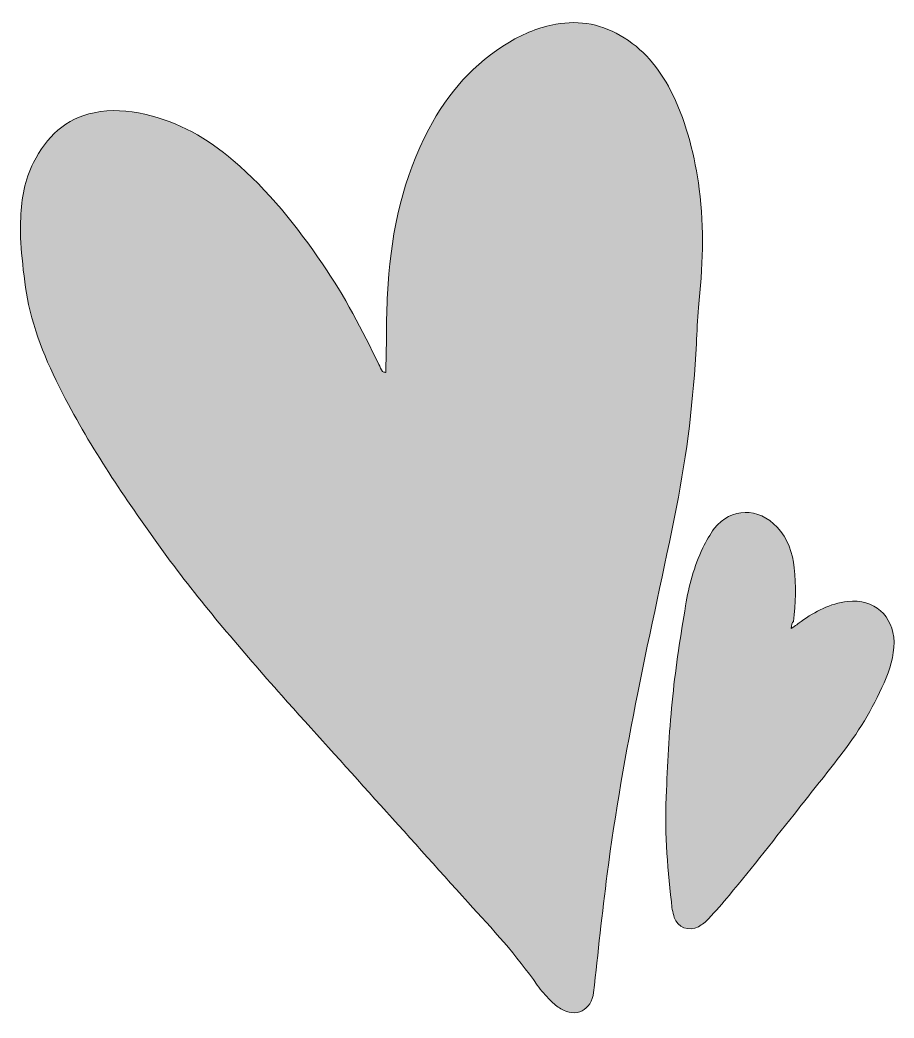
# Model space of a CAD drawing. Header units: inches. Extents: x 0.75 to 5.26, y 1 to 5.
# Drawn here: x 2.024 to 3.725, y 3.058 to 5.001 of the extents above; entities that cross this region are included whole.
import ezdxf

# ---------------------------------------------------------------- set-up
doc = ezdxf.new("R2010")
doc.units = ezdxf.units.IN
doc.header["$MEASUREMENT"] = 0
doc.layers.add('Calque 1', color=7, linetype='Continuous')

# ---------------------------------------------------------------- blocks, each defined once
blk = doc.blocks.new('block 3')
at = {"layer": 'Calque 1', "true_color": 0xa81922}
h = blk.add_hatch(color=24, dxfattribs=at)
h.dxf.hatch_style = 2
edge = h.paths.add_edge_path()
edge.add_spline(control_points=[(2.7361, 4.3153), (2.7361, 4.3208), (2.7361, 4.3264), (2.7361, 4.3306), (2.7375, 4.3833), (2.7361, 4.4361), (2.7403, 4.4875), (2.7472, 4.5931), (2.7694, 4.6944), (2.8194, 4.7889), (2.8569, 4.8597), (2.9069, 4.9167), (2.9764, 4.9583), (3.0042, 4.975), (3.0347, 4.9875), (3.0667, 4.9931), (3.1139, 5.0014), (3.1583, 4.9931), (3.2, 4.9667), (3.2431, 4.9389), (3.2722, 4.9014), (3.2944, 4.8556), (3.3222, 4.7972), (3.3375, 4.7361), (3.3458, 4.6722), (3.3556, 4.5944), (3.3528, 4.5181), (3.3444, 4.4417), (3.3417, 4.4181), (3.3417, 4.3944), (3.3403, 4.3708), (3.3347, 4.2639), (3.3222, 4.1569), (3.3014, 4.0528), (3.2778, 3.9319), (3.25, 3.8125), (3.2264, 3.6917), (3.2028, 3.575), (3.1819, 3.4569), (3.1667, 3.3389), (3.1569, 3.2625), (3.1486, 3.1847), (3.1403, 3.1083), (3.1361, 3.0736), (3.1056, 3.0583), (3.0764, 3.0764), (3.0694, 3.0806), (3.0625, 3.0861), (3.0556, 3.0931), (3.0472, 3.1028), (3.0375, 3.1111), (3.0306, 3.1222), (2.9903, 3.1806), (2.9431, 3.2319), (2.8958, 3.2833), (2.775, 3.4181), (2.6542, 3.5514), (2.5333, 3.6861), (2.4556, 3.7736), (2.3792, 3.8625), (2.3097, 3.9569), (2.2403, 4.0528), (2.1736, 4.1486), (2.1181, 4.2528), (2.0847, 4.3153), (2.0556, 4.3778), (2.0403, 4.4472), (2.0347, 4.4764), (2.0306, 4.5069), (2.0278, 4.5375), (2.025, 4.5639), (2.0236, 4.5903), (2.025, 4.6167), (2.0264, 4.6542), (2.0333, 4.6903), (2.05, 4.7236), (2.075, 4.7736), (2.1125, 4.8097), (2.1681, 4.8208), (2.2014, 4.8278), (2.2333, 4.825), (2.2667, 4.8181), (2.3319, 4.8028), (2.3889, 4.7708), (2.4389, 4.7278), (2.5069, 4.6694), (2.5625, 4.6), (2.6125, 4.5264), (2.6556, 4.4639), (2.6903, 4.3972), (2.7222, 4.3306), (2.725, 4.3264), (2.7264, 4.3208), (2.7292, 4.3167), (2.7333, 4.3153), (2.7347, 4.3153), (2.7361, 4.3153)], knot_values=[0, 0, 0, 0, 1, 1, 1, 2, 2, 2, 3, 3, 3, 4, 4, 4, 5, 5, 5, 6, 6, 6, 7, 7, 7, 8, 8, 8, 9, 9, 9, 10, 10, 10, 11, 11, 11, 12, 12, 12, 13, 13, 13, 14, 14, 14, 15, 15, 15, 16, 16, 16, 17, 17, 17, 18, 18, 18, 19, 19, 19, 20, 20, 20, 21, 21, 21, 22, 22, 22, 23, 23, 23, 24, 24, 24, 25, 25, 25, 26, 26, 26, 27, 27, 27, 28, 28, 28, 29, 29, 29, 30, 30, 30, 31, 31, 31, 32, 32, 32, 32], degree=3, periodic=1)
h = blk.add_hatch(color=24, dxfattribs=at)
h.dxf.hatch_style = 2
edge = h.paths.add_edge_path()
edge.add_spline(control_points=[(3.525, 3.8167), (3.5333, 3.8222), (3.5389, 3.8264), (3.5444, 3.8306), (3.5722, 3.85), (3.6, 3.8653), (3.6347, 3.8694), (3.6861, 3.875), (3.7236, 3.8417), (3.725, 3.7903), (3.725, 3.7625), (3.7167, 3.7361), (3.7056, 3.7111), (3.6833, 3.6597), (3.6542, 3.6125), (3.6194, 3.5681), (3.5931, 3.5333), (3.5653, 3.5), (3.5389, 3.4653), (3.4944, 3.4097), (3.45, 3.3528), (3.4042, 3.2972), (3.3917, 3.2819), (3.3778, 3.2667), (3.3639, 3.2514), (3.3583, 3.2458), (3.3514, 3.2403), (3.3444, 3.2361), (3.325, 3.2264), (3.3042, 3.2347), (3.2972, 3.2542), (3.2944, 3.2639), (3.2917, 3.275), (3.2917, 3.2847), (3.2833, 3.3569), (3.2778, 3.4292), (3.2819, 3.5014), (3.2847, 3.5625), (3.2875, 3.6236), (3.2944, 3.6847), (3.3, 3.7444), (3.3097, 3.8028), (3.3194, 3.8611), (3.325, 3.9), (3.3361, 3.9375), (3.3528, 3.9736), (3.3597, 3.9875), (3.3667, 4), (3.375, 4.0111), (3.4083, 4.0528), (3.4611, 4.0528), (3.4972, 4.0139), (3.5181, 3.9917), (3.5278, 3.9639), (3.5306, 3.9347), (3.5347, 3.9), (3.5333, 3.8653), (3.5292, 3.8306), (3.5264, 3.8278), (3.525, 3.8236), (3.525, 3.8167)], knot_values=[0, 0, 0, 0, 1, 1, 1, 2, 2, 2, 3, 3, 3, 4, 4, 4, 5, 5, 5, 6, 6, 6, 7, 7, 7, 8, 8, 8, 9, 9, 9, 10, 10, 10, 11, 11, 11, 12, 12, 12, 13, 13, 13, 14, 14, 14, 15, 15, 15, 16, 16, 16, 17, 17, 17, 18, 18, 18, 19, 19, 19, 20, 20, 20, 20], degree=3, periodic=1)
at = {"layer": 'Calque 1', "lineweight": 0}
for points, knots in [([(2.7361, 4.3153), (2.7361, 4.3208), (2.7361, 4.3264), (2.7361, 4.3306), (2.7375, 4.3833), (2.7361, 4.4361), (2.7403, 4.4875), (2.7472, 4.5931), (2.7694, 4.6944), (2.8194, 4.7889), (2.8569, 4.8597), (2.9069, 4.9167), (2.9764, 4.9583), (3.0042, 4.975), (3.0347, 4.9875), (3.0667, 4.9931), (3.1139, 5.0014), (3.1583, 4.9931), (3.2, 4.9667), (3.2431, 4.9389), (3.2722, 4.9014), (3.2944, 4.8556), (3.3222, 4.7972), (3.3375, 4.7361), (3.3458, 4.6722), (3.3556, 4.5944), (3.3528, 4.5181), (3.3444, 4.4417), (3.3417, 4.4181), (3.3417, 4.3944), (3.3403, 4.3708), (3.3347, 4.2639), (3.3222, 4.1569), (3.3014, 4.0528), (3.2778, 3.9319), (3.25, 3.8125), (3.2264, 3.6917), (3.2028, 3.575), (3.1819, 3.4569), (3.1667, 3.3389), (3.1569, 3.2625), (3.1486, 3.1847), (3.1403, 3.1083), (3.1361, 3.0736), (3.1056, 3.0583), (3.0764, 3.0764), (3.0694, 3.0806), (3.0625, 3.0861), (3.0556, 3.0931), (3.0472, 3.1028), (3.0375, 3.1111), (3.0306, 3.1222), (2.9903, 3.1806), (2.9431, 3.2319), (2.8958, 3.2833), (2.775, 3.4181), (2.6542, 3.5514), (2.5333, 3.6861), (2.4556, 3.7736), (2.3792, 3.8625), (2.3097, 3.9569), (2.2403, 4.0528), (2.1736, 4.1486), (2.1181, 4.2528), (2.0847, 4.3153), (2.0556, 4.3778), (2.0403, 4.4472), (2.0347, 4.4764), (2.0306, 4.5069), (2.0278, 4.5375), (2.025, 4.5639), (2.0236, 4.5903), (2.025, 4.6167), (2.0264, 4.6542), (2.0333, 4.6903), (2.05, 4.7236), (2.075, 4.7736), (2.1125, 4.8097), (2.1681, 4.8208), (2.2014, 4.8278), (2.2333, 4.825), (2.2667, 4.8181), (2.3319, 4.8028), (2.3889, 4.7708), (2.4389, 4.7278), (2.5069, 4.6694), (2.5625, 4.6), (2.6125, 4.5264), (2.6556, 4.4639), (2.6903, 4.3972), (2.7222, 4.3306), (2.725, 4.3264), (2.7264, 4.3208), (2.7292, 4.3167), (2.7333, 4.3153), (2.7347, 4.3153), (2.7361, 4.3153)], [0, 0, 0, 0, 1, 1, 1, 2, 2, 2, 3, 3, 3, 4, 4, 4, 5, 5, 5, 6, 6, 6, 7, 7, 7, 8, 8, 8, 9, 9, 9, 10, 10, 10, 11, 11, 11, 12, 12, 12, 13, 13, 13, 14, 14, 14, 15, 15, 15, 16, 16, 16, 17, 17, 17, 18, 18, 18, 19, 19, 19, 20, 20, 20, 21, 21, 21, 22, 22, 22, 23, 23, 23, 24, 24, 24, 25, 25, 25, 26, 26, 26, 27, 27, 27, 28, 28, 28, 29, 29, 29, 30, 30, 30, 31, 31, 31, 32, 32, 32, 32]), ([(3.525, 3.8167), (3.5333, 3.8222), (3.5389, 3.8264), (3.5444, 3.8306), (3.5722, 3.85), (3.6, 3.8653), (3.6347, 3.8694), (3.6861, 3.875), (3.7236, 3.8417), (3.725, 3.7903), (3.725, 3.7625), (3.7167, 3.7361), (3.7056, 3.7111), (3.6833, 3.6597), (3.6542, 3.6125), (3.6194, 3.5681), (3.5931, 3.5333), (3.5653, 3.5), (3.5389, 3.4653), (3.4944, 3.4097), (3.45, 3.3528), (3.4042, 3.2972), (3.3917, 3.2819), (3.3778, 3.2667), (3.3639, 3.2514), (3.3583, 3.2458), (3.3514, 3.2403), (3.3444, 3.2361), (3.325, 3.2264), (3.3042, 3.2347), (3.2972, 3.2542), (3.2944, 3.2639), (3.2917, 3.275), (3.2917, 3.2847), (3.2833, 3.3569), (3.2778, 3.4292), (3.2819, 3.5014), (3.2847, 3.5625), (3.2875, 3.6236), (3.2944, 3.6847), (3.3, 3.7444), (3.3097, 3.8028), (3.3194, 3.8611), (3.325, 3.9), (3.3361, 3.9375), (3.3528, 3.9736), (3.3597, 3.9875), (3.3667, 4), (3.375, 4.0111), (3.4083, 4.0528), (3.4611, 4.0528), (3.4972, 4.0139), (3.5181, 3.9917), (3.5278, 3.9639), (3.5306, 3.9347), (3.5347, 3.9), (3.5333, 3.8653), (3.5292, 3.8306), (3.5264, 3.8278), (3.525, 3.8236), (3.525, 3.8167)], [0, 0, 0, 0, 1, 1, 1, 2, 2, 2, 3, 3, 3, 4, 4, 4, 5, 5, 5, 6, 6, 6, 7, 7, 7, 8, 8, 8, 9, 9, 9, 10, 10, 10, 11, 11, 11, 12, 12, 12, 13, 13, 13, 14, 14, 14, 15, 15, 15, 16, 16, 16, 17, 17, 17, 18, 18, 18, 19, 19, 19, 20, 20, 20, 20])]:
    blk.add_open_spline(points, degree=3, knots=knots, dxfattribs=at)
blk = doc.blocks.new('block 2')
at = {"layer": 'Calque 1'}
blk.add_blockref('block 3', (0, 0), dxfattribs=at)

msp = doc.modelspace()

# ---------------------------------------------------------------- block references
at = {"layer": 'Calque 1'}
msp.add_blockref('block 2', (0, 0), dxfattribs=at)

doc.saveas('drawing.dxf')
